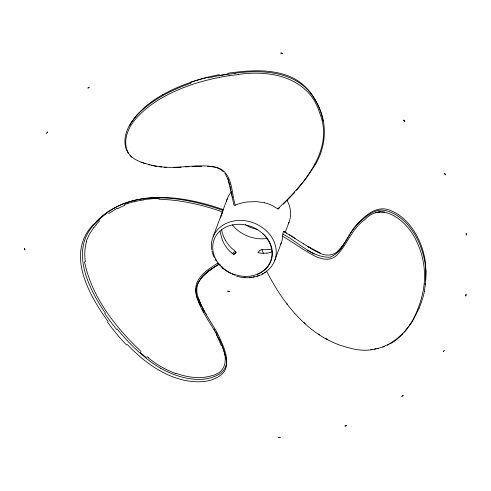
<?xml version="1.0" encoding="UTF-8"?>
<svg xmlns="http://www.w3.org/2000/svg" width="491" height="491" viewBox="0 0 491 491"><rect width="100%" height="100%" fill="white"/><g stroke="black" fill="none" stroke-linecap="round" stroke-linejoin="round"><path stroke-width="0.74" d="M283.908 231.464C282.914 230.868 282.497 237.122 282.417 238.669A33.038 21.757 42.3 0 1 281.435 242.542L274.61 260.838M425.482 280.447L425.961 271.112L425.482 263.059A100.471 61.369 39.6 0 0 424.304 256.02L423.297 252A91.087 57.57 37.1 0 0 420.91 244.598C415.085 229.806 404.639 215.592 389.253 209.982C375.468 205.005 363.487 217.083 355.146 226.541C348.211 235.042 344.596 246.249 335.629 253.025C324.459 259.506 312.81 249.127 303.426 243.831M424.924 284.657L425.138 283.264M444.33 350.23L443.477 351.581L443.901 350.905M424.23 291.323C428.256 272.511 424.979 252.392 415.503 235.686C408.813 224.184 398.563 213.499 385.171 210.479C375.412 208.374 367.17 215.512 360.382 221.502M213.051 236.938L223.264 209.571C182.861 195.486 129.649 187.188 96.917 221.791C68.568 247.771 87.644 287.198 105.381 313.123M220.447 218.065L222.049 212.799M86.238 241.333L89.515 233.998L93.799 227.597M227.407 198.432L223.117 209.927L223.264 209.571M285.05 232.832L288.966 222.325M281.435 242.542L280.453 244.641M419.154 308.145L412.366 321.648L404.48 332.315M219.943 231.273L222.319 239.982A34.984 34.18 37.1 0 0 224.657 244.635L225.584 246.095A33.198 32.449 36.8 0 0 230.297 251.736L232.789 253.89L234.146 254.338L236.116 252.343L235.121 251.11A32.774 32.038 37.4 0 1 227.419 243.284A34.075 33.314 37.3 0 1 225.578 240.394M312.534 168.873C326.926 148.65 328.731 120.774 314.94 99.771C299.381 71.582 263.563 69.225 235.109 73.208M264.293 202.758A37.721 27.582 -9.5 0 1 272.75 205.797L277.74 208.871C302.726 185.217 334.788 150.393 319.659 112.967C309.017 77.523 270.799 69.575 238.417 74.466M129.471 126.015L131.189 122.799M131.514 122.284L137.026 114.82L144.01 107.86A91.081 68.955 -12.5 0 1 150.89 102.263L155.003 99.44A100.471 73.521 -14.3 0 1 162.681 94.702M312.19 169.42L305.666 178.988L296.539 190.33M344.602 242.996L340.668 248.348L337.716 251.38M338.913 251.177L342.957 245.709M355.822 226.222C346.572 235.938 343.369 251.877 330.05 257.18C311.871 257.879 298.264 241.719 282.853 234.189M294.618 192.546L283.289 204.262M403.117 333.794L396.55 339.741M201.936 276.955L205.545 273.383L211.86 268.552M279.606 207.619L278.336 209.068L277.74 208.871M235.392 251.3L232.034 253.724M233.47 254.442L236.005 252.595M108.714 213.585L117.036 208.27M396.004 340.177L390.597 343.688M217.752 263.108C209.491 268.669 199.573 274.211 196.406 284.332A18.983 18.419 29.9 0 0 195.731 289.88L196.468 295.048L199.021 302.56M218.563 264.287C207.883 270.774 193.325 280.484 197.505 295.109C201.414 309.649 211.234 321.458 218.139 334.574C223.417 346.333 233.661 365.12 219.176 374.216C205.428 382.262 188.262 379.856 173.974 374.523A91.087 87.926 51.2 0 1 165.338 370.723L160.741 368.293M219.17 264.385C206.601 271.652 189.925 283.626 197.971 300.431C203.035 314.406 212.701 325.999 219.182 339.256M265.508 272.26C257.21 278.09 246.23 279.029 236.65 276.23M162.693 94.72C176.963 86.717 192.497 81.144 208.337 77.185M387.442 345.265L389.118 344.473M228.205 179.712L233.998 205.183L234.759 205.373L238.239 204.041A33.044 23.605 -8.7 0 1 242.069 202.912A33.867 24.188 -8.7 0 1 247.053 201.948L256.658 201.592L264.311 202.728M124.426 204.704L127.046 203.673M271.916 251.828L271.413 252.012A37.703 24.697 40.6 0 1 266.803 253.16M190.956 83.206C174.336 88.902 158.212 96.733 144.642 108.032C133.006 117.644 121.4 132.472 125.899 148.429M382.71 347.1L384.539 346.474M377.119 348.579L378.34 348.303M380.224 211.719L375.793 212.578L380.224 211.719L384.766 212.038M219.489 75.682L225.713 74.558M219.747 77.277L229.045 75.669M374.608 349.021L375.867 348.8M227.787 73.251C248.912 70.274 271.652 68.402 291.66 77.302C307.452 84.642 317.916 100.293 322.096 116.833M143.826 199.549L152.529 198.726M266.773 253.104L261.494 253.276L257.916 252.662L260.132 250.177L262.151 249.643M370.742 349.457L372.049 349.353M185.678 166.909L188.869 166.695M192.22 166.461L196.86 166.21M180.995 167.204L173.906 167.511M192.233 166.67L201.911 166.283M164.135 167.265L166.517 167.419M207.576 166.222L210.455 166.449M161.692 166.854C179.958 168.996 198.444 163.325 216.543 167.357C232.961 172.089 231.151 192.091 235.238 205.207M211.842 166.664L213.929 166.983M151.191 165.246L153.812 165.823A79.861 76.602 15.3 0 0 156.457 166.253M214.585 167.143L215.905 167.462M148.178 164.467L149.988 164.933M142.826 162.846L145.195 163.595M223.024 210.4C182.143 196.099 128.427 187.151 95.279 222.693C64.346 251.441 88.417 294.324 108.18 321.715M222.435 211.86C202.01 204.692 180.571 199.831 158.881 199.236L159.158 197.769L160.293 197.658M175.882 373.252C187.267 377.352 199.99 379.31 211.774 375.707C227.339 372.166 227.56 357.546 221.864 345.425M141.058 162.214L142.237 162.638M217.169 167.854L220.379 169.327L223.571 171.795M320.39 253.098L308.87 246.936M325.926 338.551L327.215 339.22M307.55 250.3L314.16 254.025M284.363 231.727L286.621 233.072M283.602 231.335L303.653 243.904M310.171 247.998L311.404 248.734M282.601 236.232C293.059 242.382 302.818 249.698 313.559 255.363C320.654 259.401 330.768 261.697 337.053 254.946C347.487 244.242 351.943 228.683 364.555 219.845C383.06 200.015 408.082 222.386 416.3 240.756C424.126 256.541 426.544 274.899 422.892 292.145A194.97 134.835 21.7 0 1 417.829 308.876C407.653 337.335 380.237 357.264 349.365 347.904C310.484 338.864 283.749 304.917 266.527 271.02M307.71 246.482L308.937 247.243M289.316 234.723L290.279 235.324M290.764 235.625L295.091 238.368M318.438 334.015L319.647 334.831M147.054 356.595L148.485 357.749M141.04 351.47C115.305 327.166 91.786 297.172 84.526 261.801M303.819 322.28L305.218 323.587M129.955 155.524L131.748 157.212M127.2 344.412C143.262 361.216 162.895 376.124 186.181 380.642C198.769 382.937 214.015 382.526 223.417 372.638C229.813 364.893 224.866 354.453 222.196 346.204M220.091 265.195L223.037 268.209L219.146 264.164L220.091 265.195A30.239 25.428 21.4 0 1 216.077 259.641L215.85 259.248M117.202 329.044C127.666 341.81 139.395 353.692 152.854 363.315A100.465 97.918 55.6 0 0 160.741 368.287M224.866 173.28L227.996 179.16M128.482 153.72L126.089 149.111M214.039 329.056L214.837 330.425M203.961 312.386L202.317 309.379M215.617 331.799L216.378 333.186M216.623 333.647L217.114 334.574M204.888 312.067L200.623 303.726L198.413 298.123M200.543 305.893L199.229 303.027M263.452 253.454L261.918 249.624M227.701 178.362L229.475 183.849M322.391 118.024L322.667 119.209M232.218 196.29L232.501 197.542M231.697 193.773L231.961 195.031M229.745 183.824L229.997 185.046M231.206 191.257L231.451 192.515M230.248 186.273L230.488 187.507M230.727 188.74L230.966 189.999M322.802 119.804L323.029 121.087M146.318 357.565A155.451 136.075 45.5 0 1 140.248 352.397M175.772 373.583A96.604 93.977 54.7 0 1 148.356 357.914M85.366 261.795A50.659 43.239 47.5 0 1 86.6 241.492M206.453 314.565A163.534 131.705 72.1 0 1 205.655 313.178M216.347 334.782A75.596 56.048 43.7 0 1 216.918 335.887M217.476 336.992A75.596 56.048 43.7 0 1 221.134 345.48M93.91 227.664A69.937 60.81 8.6 0 1 96.083 225.074M95.862 224.921A75.019 64.616 5.4 0 1 98.182 222.411A78.425 67.003 3.2 0 1 99.796 220.772M98.66 219.962A87.944 74.429 1.2 0 1 107.474 212.394M117.41 208.816A76.166 68.488 11.6 0 1 124.763 205.336M127.089 203.79A77.234 73.896 41.6 0 1 133.951 201.654M133.988 201.789A87.926 84.464 46.9 0 1 143.888 199.929M152.517 198.591A134.497 130.643 69.5 0 1 158.796 198.376M225.455 240.455A36.911 36.027 38.5 0 1 221.564 229.794M222.018 213.714A36.911 36.027 38.5 0 1 222.429 212.247M211.719 249.588A33.02 27.766 20.5 0 1 255.504 223.669A33.02 27.766 20.5 0 1 264.624 272.652M263.415 273.37A33.02 27.766 20.5 0 1 262.188 274.027M259.665 275.138A33.02 27.766 20.5 0 1 257.081 276.016M254.32 276.691A33.02 27.766 20.5 0 1 252.871 276.942M251.386 277.139A33.02 27.766 20.5 0 1 249.858 277.274M245.089 277.268A33.02 27.766 20.5 0 1 243.996 277.182M235.244 275.304A33.02 27.766 20.5 0 1 233.636 274.721M233.108 274.512A33.02 27.766 20.5 0 1 232.059 274.064M230.512 273.346A33.02 27.766 20.5 0 1 229.009 272.566M228.518 272.29A33.02 27.766 20.5 0 1 225.228 270.197M224.78 269.878A33.02 27.766 20.5 0 1 222.656 268.196M218.949 264.551A33.02 27.766 20.5 0 1 217.992 263.403M216.285 261.065A33.02 27.766 20.5 0 1 215.537 259.886M214.242 257.505A33.02 27.766 20.5 0 1 211.971 250.975M215.856 259.248A30.239 25.379 21.8 0 1 214.199 239.295L214.26 239.148A30.239 25.336 21 0 1 262.39 233.329A30.239 25.428 20.4 0 1 257.198 274.285A30.239 25.483 21.2 0 1 221.085 266.19M257.174 274.303A29.804 25.059 20.4 0 0 270.909 261.316L271.701 258.892A29.834 25.09 20.4 0 0 272.272 251.202A29.804 25.059 20.4 0 0 262.403 233.225M116.655 329.467A201.31 179.418 45.3 0 1 104.792 313.485M219.33 339.226A79.873 59.251 43 0 1 222.343 346.186M126.568 345.013A195.136 173.697 45.3 0 1 107.498 322.17M208.558 77.922A201.328 175.109 -5.2 0 1 227.922 74M315.731 163.331A1.32 0.7 28.2 0 1 314.811 163.92M161.097 166.915A79.861 76.602 15.3 0 1 159.109 166.664M161.692 166.903A78.934 75.694 14.8 0 1 151.203 165.136C141.997 162.619 130.422 159.87 126.905 149.749C123.118 138.419 128.949 126.475 136.406 118.061C152.007 100.888 173.624 90.497 195.381 83.445A195.007 170.273 -5 0 1 219.759 77.345M190.551 82.224A195.16 171.911 -4.6 0 1 219.268 74.675M225.737 74.681A189.968 166.48 -5 0 1 235.128 73.331M229.07 75.78A185.457 162.595 -5 0 1 238.43 74.577M355.73 226.179A79.855 57.349 1 0 1 360.284 221.441M424.451 291.39A196.596 136.117 20.7 0 1 419.105 308.127M287.309 304.359A1.32 0.436 -37.8 0 1 287.106 303.733M271.222 249.066A37.101 24.372 41.9 0 1 268.19 249.674M267.945 249.502A37.697 24.384 39.5 0 1 262.139 249.6M287.155 200.567A33.02 27.766 20.4 0 1 288.395 223.65M267.227 238.43A33.02 27.766 20.4 0 1 232.347 224.89M226.517 201.163A33.02 27.766 20.4 0 1 231.016 192.251M245.328 224.608A26.489 22.273 20.4 0 0 251.282 227.695L253.835 228.56A26.52 22.304 20.4 0 0 257.763 229.438M24.55 248.851L24.943 250.079L24.66 248.452L24.55 248.851M46.743 133.141L47.578 132.054L46.743 133.141M466.063 294.895L465.707 296.042L466.008 294.477L466.063 294.895M466.45 234.931L466.112 233.563L466.45 234.931M403.185 395.378L401.865 396.384L403.185 395.378M88.006 88.036L89.19 87.257L88.006 88.036M346.609 425.488L344.952 426.053L346.609 425.488M280.14 437.622L278.305 437.684L280.14 437.622M229.567 291.568L227.738 291.126L229.567 291.568M281.134 53.089L280.772 53.046L282.601 53.494L281.134 53.089M403.976 120.301L403.639 120.049L404.94 121.332L403.976 120.301M444.889 173.796L444.619 173.464L445.454 174.992L444.889 173.796"/></g></svg>
